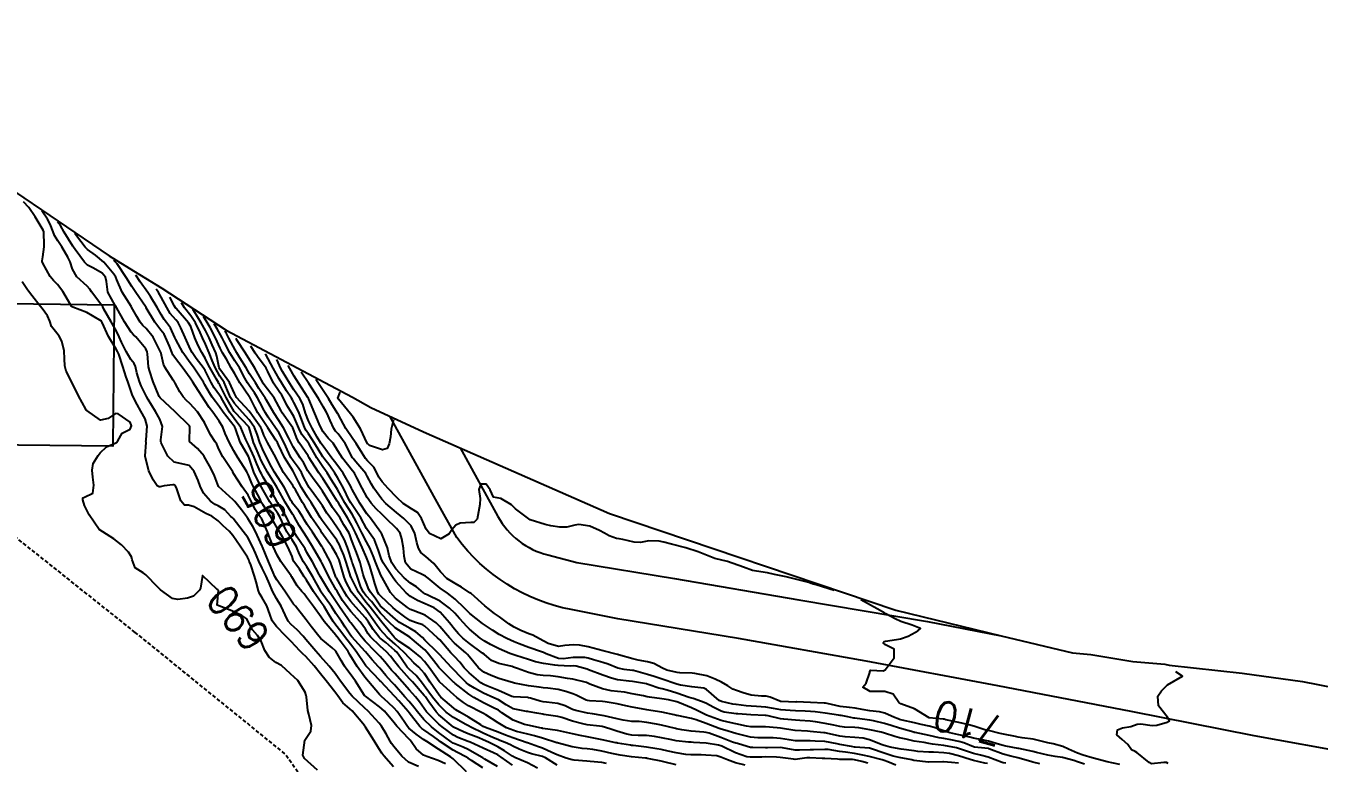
# Model space of a CAD drawing. Header units: metres. Extents: x 292545 to 299085, y 7450245 to 7463078.
# Drawn here: x 297378.6 to 297552.6, y 7452461.5 to 7452560.7 of the extents above; entities that cross this region are included whole.
import ezdxf
from ezdxf.enums import TextEntityAlignment as Align

# ---------------------------------------------------------------- set-up
doc = ezdxf.new("R2010")
doc.units = ezdxf.units.M
doc.linetypes.add('DASHED', pattern=[0.75, 0.5, -0.25])
for name, color, linetype in [('Area', 45, 'Continuous'), ('Corte e Aterro', 25, 'Continuous'), ('Cotas', 45, 'Continuous'), ('Curvas de Nivel 1m', 11, 'Continuous'), ('Curvas de Nivel 5m', 15, 'Continuous'), ('Vias Primárias', 230, 'Continuous'), ('Vias Secundárias', 230, 'DASHED')]:
    doc.layers.add(name, color=color, linetype=linetype)
doc.styles.add('Style-STANDARD', font='STANDARD.shx')

msp = doc.modelspace()

# ---------------------------------------------------------------- linework, layer by layer
at = {"layer": 'Area'}
msp.add_polyline3d([(297376.07, 7452539.11, 690.52), (297389.79, 7452529.8, 692.77), (297392.47, 7452528.14, 694.43), (297396.87, 7452525.44, 694.71), (297405.53, 7452519.78, 699.83), (297422.53, 7452510.77, 709.98), (297424.97, 7452509.38, 710.76), (297432.09, 7452506.1, 710.87), (297457.11, 7452495.08, 709.98), (297495.62, 7452482.09, 710.12), (297509.83, 7452478.65, 710.33), (297519.41, 7452476.34, 710.66), (297521.89, 7452476.1, 710.81), (297527.55, 7452475.17, 710.84), (297531.82, 7452474.8, 711.1), (297532.44, 7452474.68, 711.13), (297542.23, 7452473.62, 711.43), (297550.37, 7452472.47, 711.8), (297554.7, 7452471.61, 711.97)], dxfattribs=at)
at = {"layer": 'Corte e Aterro'}
msp.add_lwpolyline([(297365.07, 7452523.49), (297390.47, 7452523.21), (297390.26, 7452504.15), (297364.86, 7452504.43)], close=True, dxfattribs=at)
at = {"layer": 'Curvas de Nivel 1m', "flags": 128}
for points, elevation in [([(297428.05, 7452461), (297426.74, 7452462.47), (297426.45, 7452462.85), (297426.08, 7452463.46), (297425.46, 7452464.49), (297424.27, 7452466.35), (297424.16, 7452466.5), (297424.12, 7452466.56), (297422.49, 7452468.52), (297422.15, 7452468.82), (297421.23, 7452469.61), (297420.56, 7452470.54), (297420.17, 7452471.1), (297418.99, 7452472.56), (297418.2, 7452473.53), (297417.35, 7452474.58), (297416.23, 7452475.86), (297415.85, 7452476.22), (297415.45, 7452476.6), (297414.25, 7452477.87), (297413.51, 7452478.63), (297412.28, 7452479.89), (297411.71, 7452480.65), (297411.39, 7452481.56), (297410.99, 7452482.65), (297410.32, 7452483.84), (297410, 7452484.34), (297409.87, 7452484.67), (297409.55, 7452485.88), (297409.36, 7452486.67), (297408.85, 7452488.21), (297408.63, 7452488.69), (297408.56, 7452488.86), (297408.39, 7452489.23), (297407.41, 7452490.7), (297406.42, 7452492.15), (297405.91, 7452492.72), (297405.14, 7452493.43), (297404.45, 7452494.11), (297403.58, 7452494.75), (297402.81, 7452495.11), (297402.46, 7452495.3), (297401.23, 7452496.01), (297400.47, 7452496.21), (297399.92, 7452496.24), (297399.42, 7452496.8), (297398.9, 7452498.4), (297398.69, 7452498.81), (297398.6, 7452498.91), (297398.5, 7452498.95), (297398.34, 7452498.97), (297397.2, 7452498.82), (297396.65, 7452498.68), (297396.5, 7452498.7), (297396.26, 7452498.83), (297395.72, 7452499.63), (297395.11, 7452500.84), (297394.64, 7452502.76), (297394.64, 7452502.85), (297394.74, 7452504.68), (297394.73, 7452504.85), (297394.75, 7452505.03), (297394.91, 7452506.85), (297394.61, 7452507.86), (297394.05, 7452508.86), (297393.54, 7452509.77), (297392.96, 7452510.88), (297392.88, 7452511.11), (297392.65, 7452511.81), (297392.29, 7452512.88), (297392.09, 7452513.47), (297391.6, 7452514.89), (297391.07, 7452516.53), (297390.92, 7452516.9), (297390.72, 7452517.24), (297389.68, 7452518.91), (297388.85, 7452520.83), (297388.81, 7452520.92), (297388.76, 7452520.98), (297387.54, 7452521.71), (297386.77, 7452522.15), (297384.87, 7452522.88), (297384.78, 7452522.92), (297384.73, 7452522.97), (297384.63, 7452523.13), (297383.55, 7452524.98), (297382.82, 7452525.92), (297382.29, 7452526.46), (297381.82, 7452527.01), (297380.86, 7452528.78), (297380.78, 7452529.02), (297380.77, 7452529.12), (297380.87, 7452529.67), (297381.04, 7452531.02), (297381.04, 7452531.18), (297380.97, 7452533.02), (297380.91, 7452533.26), (297379.82, 7452535.03), (297378.95, 7452536.3), (297378.25, 7452537.05)], 691), ([(297431.42, 7452461.05), (297430.06, 7452461.61), (297429.15, 7452462.44), (297428.09, 7452463.75), (297427.79, 7452464.15), (297427.6, 7452464.46), (297427.05, 7452465.42), (297426.41, 7452466.48), (297426.12, 7452466.86), (297424.62, 7452468.5), (297424.15, 7452468.94), (297422.49, 7452470.52), (297422.17, 7452470.89), (297420.92, 7452472.54), (297420.61, 7452472.96), (297420.2, 7452473.55), (297419.4, 7452474.56), (297418.23, 7452475.83), (297417.57, 7452476.58), (297416.26, 7452478.14), (297415.87, 7452478.6), (297415.1, 7452479.43), (297414.28, 7452480.15), (297413.86, 7452480.62), (297413.45, 7452481.47), (297412.92, 7452482.63), (297412.32, 7452483.65), (297411.77, 7452484.65), (297411.36, 7452485.63), (297410.92, 7452486.65), (297410.37, 7452487.73), (297409.92, 7452488.67), (297409.48, 7452489.76), (297409.09, 7452490.68), (297408.42, 7452491.87), (297407.83, 7452492.7), (297406.45, 7452494.41), (297406.31, 7452494.57), (297406.17, 7452494.71), (297405.33, 7452495.59), (297404.47, 7452496.12), (297404.05, 7452496.31), (297403.4, 7452496.75), (297402.49, 7452497.84), (297402.01, 7452498.76), (297401.75, 7452499.53), (297401.24, 7452500.77), (297400.53, 7452501.55), (297399.55, 7452501.78), (297398.54, 7452502.03), (297397.68, 7452502.82), (297396.79, 7452504.61), (297396.73, 7452504.83), (297396.75, 7452505), (297396.95, 7452506.83), (297396.61, 7452507.82), (297396.01, 7452508.84), (297395.03, 7452510.45), (297394.79, 7452510.85), (297394.65, 7452511.11), (297394.09, 7452512.29), (297393.88, 7452512.86), (297393.51, 7452514.04), (297393.31, 7452514.87), (297393.14, 7452515.31), (297392.7, 7452515.85), (297392.05, 7452516.89), (297391.46, 7452518.16), (297391.14, 7452518.9), (297390.75, 7452519.63), (297390.03, 7452520.91), (297389.08, 7452522.61), (297388.91, 7452522.92), (297388.79, 7452523.09), (297387.4, 7452524.94), (297387.18, 7452525.3), (297386.82, 7452525.69), (297385.45, 7452526.96), (297384.85, 7452527.98), (297384.52, 7452528.97), (297384.22, 7452529.62), (297383.43, 7452530.98), (297382.89, 7452531.79), (297382.43, 7452532.53), (297382.26, 7452533), (297381.85, 7452534.07), (297381.48, 7452534.74), (297380.7, 7452535.85)], 692), ([(297435.03, 7452461.39), (297434.07, 7452461.87), (297432.51, 7452462.4), (297432.07, 7452462.58), (297431.1, 7452463.43), (297430.43, 7452464.42), (297430.27, 7452464.6), (297430.1, 7452464.75), (297428.5, 7452466.45), (297428.12, 7452466.9), (297426.83, 7452468.47), (297426.48, 7452468.81), (297426.15, 7452469.08), (297424.28, 7452470.5), (297424.16, 7452470.62), (297422.93, 7452472.51), (297422.2, 7452473.53), (297421.78, 7452474.09), (297421.47, 7452474.53), (297420.98, 7452475.3), (297420.29, 7452476.55), (297420.23, 7452476.63), (297419.8, 7452477), (297418.26, 7452478.28), (297417.98, 7452478.57), (297416.96, 7452479.9), (297416.44, 7452480.59), (297416.29, 7452480.79), (297414.84, 7452482.61), (297414.6, 7452482.9), (297414.32, 7452483.29), (297413.43, 7452484.63), (297412.35, 7452486.18), (297412.08, 7452486.64), (297411.84, 7452487.16), (297411.23, 7452488.65), (297410.4, 7452490.63), (297410.39, 7452490.65), (297410.38, 7452490.69), (297409.47, 7452492.67), (297409.12, 7452493.36), (297408.45, 7452494.43), (297408.26, 7452494.69), (297407.58, 7452495.59), (297406.71, 7452496.71), (297406.48, 7452496.96), (297404.5, 7452498.73), (297403.95, 7452500.17), (297403.7, 7452500.74), (297403.29, 7452501.51), (297402.58, 7452502.76), (297402.57, 7452502.77), (297402.55, 7452502.8), (297401.65, 7452503.85), (297400.57, 7452504.78), (297400.64, 7452506.78), (297400.59, 7452506.89), (297398.62, 7452508.81), (297396.64, 7452510.68), (297396.53, 7452510.83), (297396.41, 7452511.07), (297395.71, 7452512.84), (297395.2, 7452514.33), (297395.09, 7452514.85), (297394.96, 7452516.6), (297394.91, 7452516.85), (297394.72, 7452517.25), (297393.36, 7452518.87), (297393.04, 7452519.17), (297392.75, 7452519.51), (297391.86, 7452520.89), (297390.78, 7452522.82), (297390.73, 7452522.9), (297390.59, 7452523.09), (297389.59, 7452524.91), (297389.43, 7452526.31), (297389.28, 7452526.92), (297388.84, 7452527.46), (297387.67, 7452528.11), (297386.86, 7452528.53), (297386.44, 7452528.95), (297385.21, 7452530.63), (297384.96, 7452530.97), (297384.88, 7452531.08), (297383.71, 7452532.98), (297383.21, 7452533.85), (297382.85, 7452534.37)], 693), ([(297437.88, 7452460.33), (297436.07, 7452462.07), (297435.69, 7452462.36), (297434.08, 7452463.36), (297432.51, 7452464.4), (297432.1, 7452464.68), (297431.09, 7452465.4), (297430.11, 7452466.22), (297429.92, 7452466.43), (297429.48, 7452467.08), (297428.55, 7452468.45), (297428.15, 7452468.91), (297427.34, 7452469.65), (297426.42, 7452470.48), (297426.17, 7452470.75), (297424.67, 7452472.5), (297424.2, 7452473.06), (297423.14, 7452474.51), (297422.23, 7452476.02), (297422.04, 7452476.34), (297421.92, 7452476.52), (297421.01, 7452477.78), (297420.41, 7452478.55), (297420.35, 7452478.63), (297420.26, 7452478.74), (297418.73, 7452480.57), (297418.29, 7452481.15), (297417.26, 7452482.58), (297416.33, 7452483.86), (297416.01, 7452484.27), (297415.7, 7452484.6), (297415.08, 7452485.35), (297414.35, 7452486.57), (297414.33, 7452486.62), (297414.25, 7452486.73), (297412.88, 7452488.64), (297412.39, 7452489.47), (297411.86, 7452490.65), (297411.51, 7452491.56), (297411.09, 7452492.65), (297410.45, 7452494.09), (297410.26, 7452494.47), (297410.12, 7452494.67), (297409.42, 7452495.64), (297408.92, 7452496.68), (297408.49, 7452497.55), (297407.67, 7452498.7), (297406.52, 7452500.5), (297406.4, 7452500.71), (297406.14, 7452501.1), (297405.07, 7452502.72), (297404.56, 7452503.76), (297404.26, 7452504.42), (297404.06, 7452504.74), (297403.47, 7452505.63), (297402.89, 7452506.76), (297402.6, 7452507.33), (297401.65, 7452508.77), (297400.63, 7452509.89), (297400.17, 7452510.32), (297399.75, 7452510.79), (297399.31, 7452511.46), (297398.66, 7452512.64), (297398.6, 7452512.74), (297398.56, 7452512.8), (297398.4, 7452513.07), (297397.25, 7452514.82), (297397.08, 7452515.21), (297396.72, 7452516.83), (297396.71, 7452516.87), (297395.7, 7452518.84), (297394.75, 7452520.01), (297394.33, 7452520.42), (297393.97, 7452520.86), (297393.51, 7452521.61), (297392.8, 7452522.88), (297392.78, 7452522.91), (297391.54, 7452524.89), (297390.83, 7452526.54), (297390.68, 7452526.9), (297390.42, 7452527.32), (297389.06, 7452528.92), (297387.92, 7452529.89), (297386.88, 7452530.62), (297386.56, 7452530.95), (297385.38, 7452532.49), (297385.16, 7452532.79)], 694), ([(297442.05, 7452461.05), (297440.34, 7452462.04), (297440.07, 7452462.19), (297439.87, 7452462.31), (297438.08, 7452463.32), (297437.4, 7452463.65), (297436.09, 7452464.19), (297435.79, 7452464.36), (297434.11, 7452465.62), (297433.15, 7452466.39), (297432.13, 7452467.37), (297431.27, 7452468.41), (297430.78, 7452469.05), (297430.16, 7452469.8), (297429.58, 7452470.44), (297428.19, 7452472.02), (297427.79, 7452472.46), (297427.03, 7452473.3), (297426.21, 7452474.27), (297426.02, 7452474.48), (297425.15, 7452475.41), (297424.26, 7452476.5), (297424.23, 7452476.53), (297422.42, 7452478.52), (297422.26, 7452478.72), (297421.56, 7452479.82), (297421.06, 7452480.54), (297420.3, 7452481.65), (297419.7, 7452482.56), (297418.33, 7452484.53), (297418.3, 7452484.57), (297418.26, 7452484.64), (297417.18, 7452486.58), (297416.37, 7452487.94), (297415.94, 7452488.6), (297415.4, 7452489.61), (297414.97, 7452490.61), (297414.42, 7452491.55), (297413.71, 7452492.63), (297413, 7452494.08), (297412.73, 7452494.64), (297412.46, 7452495.09), (297411.42, 7452496.65), (297410.5, 7452498.24), (297410.26, 7452498.66), (297409.65, 7452499.81), (297409.26, 7452500.68), (297409.06, 7452501.22), (297408.59, 7452502.69), (297408.54, 7452502.79), (297407.41, 7452504.7), (297406.77, 7452506.53), (297406.7, 7452506.71), (297406.6, 7452506.85), (297405.14, 7452508.72), (297404.63, 7452509.44), (297404.08, 7452510.18), (297403.66, 7452510.74), (297403.26, 7452511.36), (297402.66, 7452512.42), (297402.47, 7452512.76), (297402.11, 7452513.33), (297401.15, 7452514.78), (297400.7, 7452515.39), (297399.71, 7452516.79), (297398.74, 7452518.52), (297398.62, 7452518.8), (297398.02, 7452520.08), (297397.48, 7452520.82), (297397.17, 7452521.22), (297396.77, 7452521.89), (297396.24, 7452522.84), (297395.34, 7452524.31), (297394.98, 7452524.85), (297393.97, 7452526.29), (297393.36, 7452527.19)], 696), ([(297444.06, 7452461.21), (297442.55, 7452462.28), (297442.27, 7452462.49), (297442.08, 7452462.6), (297441.49, 7452462.88), (297440.09, 7452463.52), (297438.34, 7452464.33), (297438.09, 7452464.43), (297436.7, 7452464.96), (297436.1, 7452465.27), (297434.57, 7452466.38), (297434.12, 7452466.76), (297432.49, 7452468.4), (297432.15, 7452468.83), (297431.52, 7452469.77), (297430.99, 7452470.42), (297430.18, 7452471.34), (297429.2, 7452472.44), (297428.2, 7452473.54), (297427.77, 7452474.02), (297427.41, 7452474.46), (297426.87, 7452475.13), (297426.23, 7452475.83), (297425.92, 7452476.16), (297425.63, 7452476.48), (297424.25, 7452477.93), (297423.75, 7452478.51), (297422.28, 7452480.37), (297422.22, 7452480.46), (297422.17, 7452480.52), (297421.9, 7452480.91), (297420.76, 7452482.54), (297420.58, 7452482.81), (297420.32, 7452483.21), (297419.44, 7452484.56), (297418.35, 7452486.33), (297418.21, 7452486.57), (297418.02, 7452486.91), (297417.12, 7452488.58), (297416.4, 7452489.85), (297416.14, 7452490.33), (297415.99, 7452490.6), (297415.1, 7452491.93), (297414.64, 7452492.62), (297414.56, 7452492.74), (297414.44, 7452492.99), (297413.62, 7452494.63), (297412.47, 7452496.55), (297412.41, 7452496.64), (297412.33, 7452496.78), (297411.29, 7452498.65), (297410.52, 7452499.98), (297410.28, 7452500.42), (297410.15, 7452500.67), (297409.65, 7452501.79), (297409.29, 7452502.68), (297408.57, 7452504.24), (297408.34, 7452504.69), (297408.19, 7452505.08), (297407.48, 7452506.7), (297406.61, 7452507.87), (297405.97, 7452508.72), (297405.06, 7452510.31), (297404.83, 7452510.73), (297404.65, 7452511.03), (297403.93, 7452512.01), (297403.5, 7452512.75), (297402.69, 7452514.34), (297402.42, 7452514.76), (297401.5, 7452515.97), (297400.93, 7452516.78), (297400.72, 7452517.18), (297400.02, 7452518.79), (297399.44, 7452520.11), (297399.07, 7452520.8), (297398.77, 7452521.17), (297397.99, 7452522.03), (297397.52, 7452522.82), (297396.8, 7452524.21), (297396.43, 7452524.83), (297396.23, 7452525.13), (297396.1, 7452525.32)], 697), ([(297447.43, 7452460.84), (297446.06, 7452461.52), (297444.36, 7452462.26), (297444.07, 7452462.42), (297442.98, 7452463.17), (297442.09, 7452463.67), (297440.81, 7452464.3), (297440.1, 7452464.64), (297439.52, 7452464.9), (297438.1, 7452465.45), (297437.47, 7452465.71), (297436.11, 7452466.32), (297436.05, 7452466.36), (297434.14, 7452467.99), (297433.77, 7452468.38), (297432.79, 7452469.76), (297432.34, 7452470.4), (297432.17, 7452470.61), (297430.6, 7452472.42), (297430.4, 7452472.64), (297430.2, 7452472.86), (297428.75, 7452474.44), (297428.22, 7452475.14), (297427.65, 7452475.88), (297427.08, 7452476.46), (297426.24, 7452477.22), (297424.94, 7452478.49), (297424.65, 7452478.88), (297424.27, 7452479.53), (297423.57, 7452480.51), (297422.3, 7452481.93), (297421.82, 7452482.53), (297421.2, 7452483.41), (297420.5, 7452484.55), (297420.44, 7452484.65), (297420.34, 7452484.82), (297419.33, 7452486.56), (297418.38, 7452488.49), (297418.35, 7452488.57), (297418.29, 7452488.66), (297417.18, 7452490.58), (297416.42, 7452491.84), (297415.92, 7452492.6), (297415.33, 7452493.5), (297414.71, 7452494.62), (297414.62, 7452494.78), (297414.46, 7452495.01), (297413.45, 7452496.63), (297412.5, 7452498.35), (297412.34, 7452498.64), (297412.07, 7452499.08), (297411.1, 7452500.65), (297410.53, 7452501.66), (297410.21, 7452502.33), (297410.07, 7452502.67), (297409.69, 7452503.54), (297409.21, 7452504.68), (297409.06, 7452505.16), (297408.64, 7452506.69), (297408.59, 7452506.76), (297406.72, 7452508.71), (297406.62, 7452508.84), (297405.52, 7452510.72), (297404.66, 7452512.42), (297404.55, 7452512.62), (297404.48, 7452512.73), (297404.23, 7452513.18), (297403.31, 7452514.75), (297403.11, 7452515.17), (297402.71, 7452516), (297402.25, 7452516.76), (297401.77, 7452517.73), (297401.32, 7452518.77), (297400.76, 7452520.26), (297400.46, 7452520.78), (297398.78, 7452522.68), (297398.72, 7452522.74), (297398.69, 7452522.8), (297398.59, 7452523), (297397.95, 7452524.24)], 698), ([(297450.06, 7452461.21), (297448.48, 7452462.21), (297448.07, 7452462.39), (297446.61, 7452462.76), (297446.08, 7452462.92), (297444.95, 7452463.38), (297444.09, 7452463.78), (297443.77, 7452463.95), (297443.08, 7452464.28), (297442.37, 7452464.56), (297442.1, 7452464.67), (297441.49, 7452464.9), (297440.11, 7452465.52), (297438.44, 7452466.33), (297438.12, 7452466.5), (297437.77, 7452466.69), (297436.13, 7452467.62), (297435.13, 7452468.37), (297434.15, 7452469.34), (297433.3, 7452470.39), (297432.19, 7452471.9), (297431.81, 7452472.41), (297431.08, 7452473.29), (297430.21, 7452474.09), (297429.89, 7452474.43), (297429.14, 7452475.52), (297428.47, 7452476.45), (297428.24, 7452476.68), (297427, 7452477.72), (297426.26, 7452478.32), (297426.1, 7452478.47), (297425.29, 7452479.5), (297424.69, 7452480.49), (297424.29, 7452481.06), (297422.96, 7452482.51), (297422.32, 7452483.25), (297421.78, 7452483.98), (297421.45, 7452484.53), (297421.05, 7452485.25), (297420.35, 7452486.45), (297420.3, 7452486.55), (297420.25, 7452486.65), (297419.57, 7452488.56), (297418.6, 7452490.37), (297418.47, 7452490.57), (297418.4, 7452490.67), (297417.16, 7452492.58), (297416.44, 7452493.62), (297416.05, 7452494.2), (297415.82, 7452494.6), (297415.3, 7452495.45), (297414.47, 7452496.5), (297414.39, 7452496.62), (297414.29, 7452496.8), (297413.35, 7452498.63), (297412.52, 7452499.88), (297412.01, 7452500.65), (297411.41, 7452501.77), (297410.98, 7452502.66), (297410.56, 7452503.51), (297410.06, 7452504.67), (297409.69, 7452505.78), (297409.33, 7452506.68), (297408.61, 7452507.73), (297407.73, 7452508.7), (297406.64, 7452509.93), (297406.12, 7452510.72), (297405.69, 7452511.68), (297405.24, 7452512.72), (297404.68, 7452513.61), (297404.03, 7452514.74), (297403.66, 7452515.71), (297403.25, 7452516.75), (297402.73, 7452517.9), (297402.35, 7452518.76), (297402.04, 7452519.47), (297401.39, 7452520.77), (297400.77, 7452521.7), (297399.92, 7452522.79), (297399.5, 7452523.44)], 699), ([(297466.06, 7452461.28), (297464.4, 7452461.68), (297464.06, 7452461.76), (297463.85, 7452461.81), (297462.67, 7452462.04), (297462.16, 7452462.14), (297462.07, 7452462.15), (297461.96, 7452462.16), (297460.08, 7452462.34), (297458.54, 7452462.56), (297458.08, 7452462.64), (297457.4, 7452462.78), (297456.08, 7452463.1), (297454.87, 7452463.34), (297454.09, 7452463.43), (297453.42, 7452463.48), (297452.09, 7452463.7), (297450.26, 7452464.19), (297450.09, 7452464.24), (297450.03, 7452464.25), (297448.1, 7452464.84), (297447.03, 7452465.16), (297446.1, 7452465.39), (297444.59, 7452465.77), (297444.11, 7452465.93), (297443.86, 7452466.02), (297443.26, 7452466.27), (297442.12, 7452466.92), (297440.46, 7452467.98), (297440.14, 7452468.18), (297439.9, 7452468.31), (297438.15, 7452469.2), (297437.46, 7452469.64), (297436.56, 7452470.35), (297436.17, 7452470.69), (297434.27, 7452472.38), (297434.19, 7452472.47), (297432.85, 7452474.39), (297432.22, 7452475.18), (297431.61, 7452475.79), (297430.88, 7452476.42), (297430.24, 7452476.91), (297428.81, 7452477.89), (297428.26, 7452478.31), (297428.11, 7452478.45), (297427.31, 7452479.42), (297426.46, 7452480.47), (297426.29, 7452480.68), (297424.89, 7452482.49), (297424.64, 7452482.82), (297424.32, 7452483.18), (297423.33, 7452484.51), (297422.35, 7452486.48), (297422.34, 7452486.51), (297422.32, 7452486.55), (297421.67, 7452488.53), (297421.34, 7452489.48), (297420.93, 7452490.54), (297420.77, 7452490.9), (297420.41, 7452491.51), (297419.66, 7452492.56), (297418.45, 7452494.16), (297418.16, 7452494.57), (297417.73, 7452495.31), (297416.97, 7452496.59), (297416.48, 7452497.32), (297415.67, 7452498.6), (297415.26, 7452499.36), (297414.64, 7452500.62), (297414.59, 7452500.69), (297414.52, 7452500.79), (297413.39, 7452502.63), (297412.57, 7452504.36), (297412.44, 7452504.64), (297412.23, 7452504.99), (297411.15, 7452506.65), (297410.6, 7452507.46), (297409.8, 7452508.67), (297409.38, 7452509.42), (297408.75, 7452510.69), (297408.72, 7452510.76), (297408.64, 7452510.86), (297407.38, 7452512.7), (297406.68, 7452513.89), (297406.22, 7452514.71), (297405.56, 7452515.86), (297405.04, 7452516.73), (297404.72, 7452517.34), (297404.08, 7452518.74), (297403.37, 7452520.14), (297403.12, 7452520.58), (297402.47, 7452521.63)], 701), ([(297475.37, 7452461.2), (297474.06, 7452461.54), (297473, 7452461.92), (297472.07, 7452462.31), (297471.55, 7452462.46), (297470.07, 7452462.59), (297469.43, 7452462.6), (297468.07, 7452462.61), (297467.4, 7452462.66), (297466.08, 7452462.86), (297464.99, 7452463.1), (297464.08, 7452463.32), (297463.49, 7452463.43), (297462.09, 7452463.64), (297460.3, 7452463.86), (297460.09, 7452463.89), (297459.93, 7452463.91), (297458.79, 7452464.09), (297458.18, 7452464.19), (297458.09, 7452464.21), (297457.94, 7452464.25), (297456.1, 7452464.64), (297455.45, 7452464.77), (297454.1, 7452465.03), (297453.15, 7452465.2), (297452.11, 7452465.42), (297450.51, 7452465.79), (297450.11, 7452465.87), (297448.15, 7452466.17), (297448.11, 7452466.18), (297448.09, 7452466.19), (297447.97, 7452466.21), (297446.12, 7452466.6), (297445.66, 7452466.71), (297444.13, 7452467.3), (297442.61, 7452468.28), (297442.35, 7452468.49), (297442.15, 7452468.62), (297441.51, 7452468.93), (297440.16, 7452469.62), (297438.84, 7452470.32), (297438.17, 7452470.76), (297436.34, 7452472.21), (297436.19, 7452472.33), (297436.16, 7452472.36), (297434.21, 7452474.3), (297434.15, 7452474.38), (297433.91, 7452474.69), (297432.56, 7452476.4), (297432.24, 7452476.73), (297430.28, 7452478.43), (297430.24, 7452478.46), (297428.28, 7452479.73), (297427.47, 7452480.46), (297426.3, 7452481.69), (297425.67, 7452482.48), (297425.09, 7452483.26), (297424.33, 7452484.07), (297423.99, 7452484.5), (297423.66, 7452485.18), (297423.2, 7452486.51), (297422.55, 7452488.34), (297422.49, 7452488.52), (297422.39, 7452488.86), (297421.98, 7452490.11), (297421.84, 7452490.53), (297421.43, 7452491.55), (297420.91, 7452492.54), (297420.43, 7452493.28), (297419.5, 7452494.55), (297419.06, 7452495.16), (297418.47, 7452496.12), (297418.18, 7452496.57), (297417.33, 7452497.75), (297416.7, 7452498.59), (297416.51, 7452498.91), (297415.93, 7452500.01), (297415.64, 7452500.6), (297415.23, 7452501.31), (297414.54, 7452502.18), (297414.24, 7452502.62), (297413.97, 7452503.21), (297413.33, 7452504.63), (297412.59, 7452505.99), (297412.16, 7452506.64), (297411.19, 7452508.07), (297410.81, 7452508.66), (297410.63, 7452508.97), (297410.05, 7452510.08), (297409.73, 7452510.67), (297409.32, 7452511.35), (297408.66, 7452512.27), (297408.39, 7452512.69), (297408.05, 7452513.32), (297407.3, 7452514.7), (297406.7, 7452515.64), (297406.03, 7452516.72), (297405.25, 7452518.21), (297404.99, 7452518.73), (297404.32, 7452519.96), (297403.91, 7452520.64)], 702), ([(297491.86, 7452461.49), (297491.06, 7452461.71), (297490.07, 7452461.94), (297489.82, 7452461.97), (297488.07, 7452462), (297487.79, 7452462.01), (297486.07, 7452462.11), (297485.71, 7452462.12), (297484.07, 7452462.2), (297483.68, 7452462.19), (297482.07, 7452462), (297481.87, 7452462.01), (297480.07, 7452462.27), (297479.6, 7452462.31), (297478.07, 7452462.33), (297477.61, 7452462.32), (297476.07, 7452462.28), (297475.61, 7452462.35), (297474.08, 7452462.89), (297472.24, 7452463.78), (297472.09, 7452463.84), (297471.76, 7452463.93), (297470.1, 7452464.19), (297468.4, 7452464.28), (297468.1, 7452464.3), (297467.74, 7452464.34), (297466.1, 7452464.51), (297465.49, 7452464.62), (297464.1, 7452464.92), (297463.17, 7452465.1), (297462.1, 7452465.2), (297460.96, 7452465.2), (297460.1, 7452465.25), (297459.42, 7452465.39), (297458.11, 7452465.8), (297457.17, 7452466.11), (297456.12, 7452466.41), (297455.76, 7452466.48), (297454.12, 7452466.66), (297453.5, 7452466.77), (297452.13, 7452467.14), (297450.69, 7452467.63), (297450.14, 7452467.78), (297448.29, 7452468.06), (297448.14, 7452468.08), (297447.34, 7452468.22), (297446.31, 7452468.41), (297446.14, 7452468.43), (297445.93, 7452468.46), (297444.15, 7452468.8), (297443.22, 7452469.34), (297442.16, 7452470.01), (297441.55, 7452470.3), (297440.17, 7452470.93), (297438.92, 7452471.59), (297438.19, 7452472.02), (297437.8, 7452472.34), (297437.01, 7452473.16), (297436.21, 7452474), (297435.86, 7452474.36), (297434.23, 7452476.1), (297433.96, 7452476.38), (297432.26, 7452478.06), (297431.93, 7452478.41), (297431.04, 7452479.19), (297430.27, 7452479.62), (297428.86, 7452480.44), (297428.29, 7452480.88), (297426.45, 7452482.47), (297426.31, 7452482.64), (297425.56, 7452483.72), (297424.95, 7452484.49), (297424.71, 7452484.87), (297424.35, 7452485.8), (297424.08, 7452486.5), (297423.97, 7452486.89), (297423.55, 7452488.51), (297423.08, 7452489.83), (297422.8, 7452490.52), (297422.41, 7452491.54), (297422.15, 7452492.25), (297422.01, 7452492.53), (297421.38, 7452493.59), (297420.81, 7452494.54), (297420.46, 7452495.07), (297419.85, 7452495.93), (297419.44, 7452496.56), (297418.5, 7452498.1), (297418.17, 7452498.57), (297417.15, 7452499.95), (297416.68, 7452500.59), (297416.53, 7452500.85), (297415.91, 7452501.97), (297415.48, 7452502.61), (297414.56, 7452504.06), (297414.27, 7452504.62), (297413.97, 7452505.24), (297413.23, 7452506.63), (297412.61, 7452507.62), (297411.94, 7452508.65), (297410.93, 7452510.37), (297410.76, 7452510.66), (297410.64, 7452510.84), (297409.93, 7452511.95), (297409.45, 7452512.68), (297408.68, 7452513.89), (297408.2, 7452514.69), (297407.35, 7452516.06), (297406.95, 7452516.71), (297406.72, 7452517.12), (297405.88, 7452518.72), (297405.56, 7452519.32), (297405.35, 7452519.66)], 703), ([(297495.63, 7452461.22), (297494.56, 7452461.66), (297494.07, 7452461.85), (297493.8, 7452461.94), (297492.07, 7452462.41), (297491.2, 7452462.58), (297490.08, 7452462.78), (297488.87, 7452462.95), (297488.08, 7452463.04), (297486.53, 7452463.31), (297486.09, 7452463.35), (297484.57, 7452463.3), (297484.09, 7452463.29), (297482.66, 7452463.22), (297482.08, 7452463.24), (297480.37, 7452463.54), (297480.09, 7452463.58), (297478.37, 7452463.57), (297478.09, 7452463.57), (297476.38, 7452463.59), (297476.09, 7452463.62), (297475.07, 7452463.9), (297474.31, 7452464.12), (297474.1, 7452464.19), (297473.68, 7452464.33), (297472.1, 7452464.95), (297470.52, 7452465.53), (297470.11, 7452465.63), (297469.81, 7452465.66), (297468.11, 7452465.82), (297466.83, 7452465.99), (297466.11, 7452466.11), (297465.97, 7452466.14), (297464.12, 7452466.59), (297463.43, 7452466.73), (297462.13, 7452466.96), (297461.11, 7452467.08), (297460.13, 7452467.1), (297458.94, 7452467.28), (297458.13, 7452467.48), (297456.39, 7452467.87), (297456.14, 7452467.91), (297454.8, 7452468.13), (297454.14, 7452468.24), (297452.56, 7452468.58), (297452.15, 7452468.72), (297451.12, 7452469.21), (297450.16, 7452469.54), (297448.64, 7452469.72), (297448.16, 7452469.76), (297447.79, 7452469.84), (297446.47, 7452470.24), (297446.23, 7452470.3), (297446.16, 7452470.32), (297446.08, 7452470.33), (297444.17, 7452470.41), (297443.96, 7452470.47), (297442.18, 7452471.28), (297440.6, 7452471.89), (297440.19, 7452472.07), (297439.79, 7452472.31), (297438.21, 7452473.65), (297437.86, 7452473.99), (297437.57, 7452474.34), (297436.96, 7452475.09), (297436.23, 7452475.87), (297435.75, 7452476.36), (297434.26, 7452478.1), (297433.98, 7452478.38), (297432.28, 7452479.93), (297431.98, 7452480.11), (297431.02, 7452480.42), (297430.29, 7452480.7), (297429.55, 7452481.18), (297428.31, 7452482.15), (297427.95, 7452482.45), (297426.33, 7452483.97), (297426.09, 7452484.24), (297425.95, 7452484.48), (297425.55, 7452485.69), (297425.31, 7452486.49), (297424.86, 7452488.01), (297424.69, 7452488.5), (297424.6, 7452488.72), (297424.39, 7452489.2), (297423.82, 7452490.51), (297423.39, 7452491.53), (297422.94, 7452492.51), (297422.44, 7452493.47), (297421.83, 7452494.53), (297420.86, 7452496.14), (297420.62, 7452496.54), (297420.48, 7452496.78), (297419.32, 7452498.56), (297419.01, 7452499.06), (297418.52, 7452499.82), (297418, 7452500.58), (297417.03, 7452502.09), (297416.71, 7452502.59), (297416.55, 7452502.86), (297415.37, 7452504.61), (297415.08, 7452505.12), (297414.59, 7452506.4), (297414.49, 7452506.62), (297414.29, 7452506.93), (297413.08, 7452508.64), (297412.92, 7452508.93), (297412.63, 7452509.52), (297411.99, 7452510.65), (297410.66, 7452512.44), (297410.57, 7452512.57), (297410.51, 7452512.66), (297410.26, 7452513.07), (297409.4, 7452514.68), (297409.12, 7452515.11), (297408.7, 7452515.74), (297408.11, 7452516.7), (297406.91, 7452518.54), (297406.82, 7452518.67)], 704), ([(297507.99, 7452461.43), (297507.62, 7452461.51), (297506.07, 7452461.85), (297505.63, 7452461.98), (297504.08, 7452462.47), (297502.86, 7452462.78), (297502.08, 7452462.9), (297500.71, 7452462.96), (297500.08, 7452462.99), (297498.62, 7452463.07), (297498.09, 7452463.13), (297496.35, 7452463.37), (297496.09, 7452463.41), (297494.89, 7452463.66), (297494.24, 7452463.81), (297494.09, 7452463.85), (297493.8, 7452463.97), (297492.1, 7452464.64), (297491.24, 7452464.84), (297490.11, 7452464.95), (297488.8, 7452465.04), (297488.11, 7452465.14), (297486.33, 7452465.53), (297486.11, 7452465.57), (297485.94, 7452465.59), (297484.11, 7452465.76), (297483.77, 7452465.79), (297482.11, 7452465.87), (297482.05, 7452465.88), (297480.12, 7452466.2), (297479.69, 7452466.26), (297478.12, 7452466.36), (297477.62, 7452466.37), (297476.12, 7452466.39), (297475.54, 7452466.47), (297474.13, 7452466.78), (297473.06, 7452466.99), (297472.13, 7452467.24), (297470.14, 7452467.95), (297468.82, 7452468.64), (297468.15, 7452468.94), (297466.54, 7452469.62), (297466.16, 7452469.75), (297465.05, 7452470.01), (297464.16, 7452470.16), (297462.49, 7452470.37), (297462.17, 7452470.43), (297461.68, 7452470.54), (297460.17, 7452470.84), (297459.12, 7452471.04), (297458.17, 7452471.14), (297457.31, 7452471.24), (297456.18, 7452471.49), (297454.47, 7452472.14), (297454.18, 7452472.26), (297454, 7452472.33), (297452.19, 7452472.78), (297451.46, 7452472.91), (297450.2, 7452473.12), (297449.17, 7452473.23), (297448.2, 7452473.28), (297447.36, 7452473.38), (297446.21, 7452473.71), (297444.72, 7452474.25), (297444.21, 7452474.43), (297443.99, 7452474.49), (297442.22, 7452474.9), (297441.25, 7452475.32), (297440.23, 7452476.15), (297440.04, 7452476.31), (297438.25, 7452477.62), (297437.35, 7452478.34), (297436.8, 7452478.89), (297436.27, 7452479.51), (297435.58, 7452480.37), (297434.3, 7452481.8), (297433.53, 7452482.39), (297432.32, 7452482.94), (297431.27, 7452483.37), (297430.33, 7452483.94), (297429.76, 7452484.44), (297428.35, 7452485.96), (297428, 7452486.45), (297427.2, 7452487.63), (297426.65, 7452488.47), (297426.39, 7452489.03), (297426.03, 7452490.1), (297425.9, 7452490.48), (297425.47, 7452491.54), (297424.83, 7452492.49), (297424.43, 7452493.09), (297423.63, 7452494.51), (297422.47, 7452496.25), (297422.29, 7452496.52), (297422.09, 7452496.91), (297421.31, 7452498.53), (297420.52, 7452499.93), (297420.28, 7452500.3), (297420.13, 7452500.55), (297419.47, 7452501.5), (297418.66, 7452502.57), (297418.55, 7452502.74), (297417.43, 7452504.58), (297416.59, 7452505.84), (297416.28, 7452506.28), (297416.12, 7452506.6), (297415.78, 7452507.43), (297415.34, 7452508.61), (297415.14, 7452509.12), (297414.64, 7452510.05), (297414.43, 7452510.4), (297414.3, 7452510.62), (297413.66, 7452511.63), (297413.02, 7452512.63), (297412.67, 7452513.21), (297411.87, 7452514.65), (297410.85, 7452516.52), (297410.8, 7452516.61)], 706), ([(297510.44, 7452461.47), (297510.06, 7452461.55), (297509.95, 7452461.6), (297508.08, 7452462.32), (297507.03, 7452462.56), (297506.08, 7452462.79), (297504.2, 7452463.44), (297504.09, 7452463.48), (297503.82, 7452463.55), (297502.1, 7452463.89), (297500.58, 7452464.07), (297500.1, 7452464.15), (297499.44, 7452464.27), (297498.1, 7452464.46), (297497.03, 7452464.7), (297496.11, 7452464.91), (297495.52, 7452465.06), (297494.11, 7452465.54), (297493.65, 7452465.67), (297492.12, 7452466), (297490.65, 7452466.24), (297490.12, 7452466.29), (297488.74, 7452466.35), (297488.12, 7452466.43), (297487.28, 7452466.6), (297486.13, 7452466.84), (297484.84, 7452467.07), (297484.13, 7452467.15), (297482.7, 7452467.24), (297482.13, 7452467.27), (297480.56, 7452467.4), (297480.14, 7452467.47), (297478.48, 7452467.85), (297478.2, 7452467.92), (297478.14, 7452467.93), (297478.07, 7452467.93), (297476.14, 7452467.99), (297474.37, 7452468.13), (297474.15, 7452468.15), (297472.56, 7452468.34), (297472.15, 7452468.47), (297471.07, 7452469.02), (297470.16, 7452469.52), (297469.86, 7452469.65), (297468.98, 7452469.97), (297468.37, 7452470.18), (297468.17, 7452470.23), (297467.84, 7452470.31), (297466.17, 7452470.93), (297464.85, 7452471.34), (297464.18, 7452471.48), (297463.73, 7452471.58), (297462.45, 7452472.05), (297462.18, 7452472.14), (297462.07, 7452472.17), (297460.19, 7452472.48), (297459.74, 7452472.52), (297458.19, 7452472.72), (297457.37, 7452472.93), (297456.2, 7452473.33), (297454.28, 7452474.07), (297454.21, 7452474.1), (297454.1, 7452474.14), (297452.62, 7452474.57), (297452.22, 7452474.6), (297451.82, 7452474.57), (297450.22, 7452474.62), (297449.73, 7452474.69), (297448.22, 7452474.92), (297447.15, 7452475.15), (297446.22, 7452475.44), (297444.51, 7452475.98), (297444.23, 7452476.07), (297443.7, 7452476.27), (297442.24, 7452476.89), (297441.08, 7452477.46), (297440.26, 7452477.94), (297439.71, 7452478.32), (297438.27, 7452479.52), (297437.87, 7452479.93), (297437.49, 7452480.34), (297436.91, 7452480.98), (297436.3, 7452481.67), (297435.6, 7452482.37), (297434.32, 7452483.3), (297432.59, 7452484.14), (297432.33, 7452484.24), (297432.22, 7452484.29), (297432.08, 7452484.4), (297431.13, 7452485.21), (297430.35, 7452485.72), (297429.48, 7452486.44), (297428.37, 7452487.64), (297427.8, 7452488.46), (297427.46, 7452489.39), (297427.25, 7452490.46), (297426.42, 7452492.44), (297426.41, 7452492.46), (297426.35, 7452492.55), (297424.93, 7452494.49), (297424.71, 7452494.75), (297424.46, 7452495.05), (297423.53, 7452496.51), (297422.5, 7452498.33), (297422.4, 7452498.52), (297422.28, 7452498.74), (297421.26, 7452500.53), (297420.53, 7452501.53), (297420.1, 7452502.1), (297419.76, 7452502.55), (297418.57, 7452504.15), (297418.28, 7452504.57), (297417.79, 7452505.37), (297417.1, 7452506.58), (297416.61, 7452507.57), (297416.22, 7452508.6), (297415.83, 7452509.8), (297415.43, 7452510.6), (297414.65, 7452511.75), (297414.31, 7452512.26), (297414.08, 7452512.62), (297413.09, 7452514.23), (297412.87, 7452514.64), (297412.35, 7452515.82)], 707), ([(297515, 7452461.42), (297514.07, 7452461.63), (297513.8, 7452461.7), (297512.07, 7452462.22), (297511.1, 7452462.44), (297510.08, 7452462.71), (297508.16, 7452463.43), (297508.09, 7452463.45), (297507.61, 7452463.51), (297506.22, 7452463.65), (297506.09, 7452463.69), (297504.77, 7452464.21), (297504.1, 7452464.39), (297503.04, 7452464.62), (297502.11, 7452464.81), (297501.45, 7452464.92), (297500.11, 7452465.21), (297498.25, 7452465.62), (297498.11, 7452465.64), (297498.08, 7452465.66), (297496.12, 7452466.22), (297495.02, 7452466.55), (297494.12, 7452466.81), (297492.64, 7452467.17), (297492.13, 7452467.27), (297491.76, 7452467.33), (297490.13, 7452467.54), (297489.98, 7452467.56), (297489.19, 7452467.72), (297488.3, 7452467.89), (297488.14, 7452467.92), (297487.93, 7452467.96), (297486.15, 7452468.22), (297484.78, 7452468.41), (297484.15, 7452468.46), (297483.46, 7452468.49), (297482.15, 7452468.53), (297481.4, 7452468.57), (297480.15, 7452468.69), (297479.17, 7452468.87), (297478.15, 7452469.05), (297476.89, 7452469.14), (297476.16, 7452469.16), (297475.49, 7452469.22), (297474.16, 7452469.38), (297473.7, 7452469.45), (297472.16, 7452469.78), (297471.86, 7452469.93), (297470.18, 7452471.42), (297469.8, 7452471.58), (297468.18, 7452471.75), (297466.68, 7452472), (297466.18, 7452472.11), (297466.03, 7452472.15), (297464.19, 7452472.78), (297463.1, 7452473.14), (297462.2, 7452473.41), (297460.33, 7452473.95), (297460.21, 7452473.97), (297459.08, 7452474.08), (297458.21, 7452474.28), (297456.92, 7452474.81), (297456.22, 7452475.04), (297454.97, 7452475.39), (297454.23, 7452475.62), (297453.79, 7452475.7), (297452.23, 7452475.72), (297450.87, 7452475.54), (297450.23, 7452475.59), (297448.6, 7452476.21), (297448.24, 7452476.39), (297447.95, 7452476.5), (297446.25, 7452477.08), (297444.94, 7452477.57), (297444.26, 7452477.84), (297443.29, 7452478.27), (297442.27, 7452478.83), (297441.37, 7452479.39), (297440.28, 7452480.12), (297440.01, 7452480.31), (297438.3, 7452481.65), (297437.94, 7452481.98), (297437.6, 7452482.34), (297436.32, 7452483.57), (297435.3, 7452484.37), (297434.34, 7452485.06), (297432.69, 7452486.4), (297432.36, 7452486.66), (297431.88, 7452486.89), (297430.37, 7452487.61), (297429.64, 7452488.44), (297429.46, 7452489.37), (297429.37, 7452490.44), (297429.17, 7452491.69), (297428.94, 7452492.44), (297428.43, 7452493.1), (297427.03, 7452494.46), (297426.46, 7452495), (297425.71, 7452495.73), (297425.02, 7452496.49), (297424.48, 7452497.27), (297423.82, 7452498.51), (297423.12, 7452499.91), (297422.78, 7452500.52), (297422.53, 7452500.86), (297421.17, 7452502.53), (297420.56, 7452503.55), (297419.91, 7452504.55), (297419.27, 7452505.25), (297418.59, 7452506.11), (297418.31, 7452506.57), (297418.02, 7452507.15), (297417.44, 7452508.58), (297416.64, 7452510.5), (297416.62, 7452510.57), (297416.61, 7452510.59), (297416.53, 7452510.7), (297415.29, 7452512.6), (297414.68, 7452513.57), (297414.08, 7452514.62), (297413.89, 7452515.02)], 708), ([(297521.04, 7452461.35), (297520.07, 7452461.69), (297519.59, 7452461.85), (297518.08, 7452462.24), (297517.06, 7452462.41), (297516.08, 7452462.58), (297514.58, 7452462.93), (297514.09, 7452463.04), (297512.18, 7452463.45), (297512.09, 7452463.46), (297510.42, 7452463.8), (297510.1, 7452463.86), (297509.59, 7452463.99), (297508.1, 7452464.46), (297507.24, 7452464.65), (297506.11, 7452464.87), (297505.58, 7452465), (297504.11, 7452465.29), (297502.92, 7452465.56), (297502.12, 7452465.83), (297500.81, 7452466.28), (297500.12, 7452466.45), (297499.04, 7452466.69), (297498.13, 7452466.92), (297496.47, 7452467.3), (297496.13, 7452467.38), (297495.94, 7452467.45), (297495.47, 7452467.65), (297494.14, 7452468.24), (297493.44, 7452468.38), (297492.15, 7452468.55), (297491.13, 7452468.72), (297490.15, 7452468.88), (297489.4, 7452468.97), (297488.16, 7452469.14), (297486.4, 7452469.52), (297486.16, 7452469.57), (297485.99, 7452469.59), (297484.16, 7452469.68), (297482.25, 7452469.73), (297482.16, 7452469.72), (297480.2, 7452469.8), (297480.16, 7452469.8), (297480.14, 7452469.8), (297480.04, 7452469.83), (297478.71, 7452470.39), (297478.17, 7452470.49), (297477.54, 7452470.49), (297476.17, 7452470.66), (297475.1, 7452470.97), (297474.18, 7452471.26), (297473.72, 7452471.45), (297473.02, 7452471.92), (297472.19, 7452472.41), (297471.31, 7452472.82), (297470.2, 7452473.23), (297468.6, 7452473.58), (297468.21, 7452473.6), (297466.57, 7452473.63), (297466.21, 7452473.68), (297464.82, 7452474.01), (297464.22, 7452474.26), (297463.07, 7452474.89), (297462.22, 7452475.12), (297460.95, 7452475.34), (297460.23, 7452475.52), (297458.31, 7452476.09), (297458.23, 7452476.12), (297458.2, 7452476.12), (297456.24, 7452476.61), (297455.59, 7452476.78), (297454.25, 7452477.13), (297453.05, 7452477.36), (297452.25, 7452477.43), (297451.11, 7452477.32), (297450.25, 7452477.2), (297448.85, 7452477.6), (297448.26, 7452477.9), (297447.67, 7452478.22), (297446.77, 7452478.73), (297446.27, 7452478.91), (297445.19, 7452479.33), (297444.28, 7452479.82), (297443.57, 7452480.27), (297442.29, 7452481.17), (297441.64, 7452481.64), (297440.77, 7452482.3), (297440.31, 7452482.69), (297438.48, 7452484.33), (297438.33, 7452484.44), (297437.19, 7452485.2), (297436.35, 7452485.66), (297435.22, 7452486.37), (297434.37, 7452487.27), (297433.48, 7452488.39), (297432.39, 7452489.32), (297431.78, 7452489.79), (297431.39, 7452490.42), (297431.18, 7452491.19), (297430.91, 7452492.42), (297430.44, 7452493.42), (297429.43, 7452494.44), (297428.46, 7452495.22), (297427.02, 7452496.46), (297426.48, 7452497.05), (297425.4, 7452498.49), (297425.06, 7452499.04), (297424.52, 7452500.14), (297424.3, 7452500.5), (297422.98, 7452502.07), (297422.6, 7452502.52), (297422.54, 7452502.61), (297421.52, 7452504.53), (297420.59, 7452505.82), (297420.24, 7452506.2), (297420, 7452506.55), (297419.54, 7452507.62), (297419.11, 7452508.56), (297418.94, 7452508.88), (297418.63, 7452509.41), (297417.95, 7452510.58), (297416.66, 7452512.59), (297415.62, 7452514.13)], 709), ([(297428.06, 7452507.73), (297427.89, 7452507.17), (297427.75, 7452506.46), (297427.63, 7452505.42), (297427.48, 7452504.46), (297427.17, 7452503.86), (297426.56, 7452503.69), (297424.81, 7452504.25), (297424.57, 7452504.46), (297424.54, 7452504.5), (297424.48, 7452504.59), (297423.58, 7452506.51), (297422.62, 7452508.06), (297422.27, 7452508.52), (297420.64, 7452510.48), (297420.62, 7452510.52), (297420.6, 7452510.54), (297420.56, 7452510.62), (297420.85, 7452511.44)], 711), ([(297532.29, 7452461.44), (297532.07, 7452461.56), (297531.71, 7452461.58), (297530.06, 7452461.38), (297529.75, 7452461.56), (297528.08, 7452462.93), (297527.86, 7452463.04), (297527.36, 7452463.27), (297526.85, 7452464.02), (297526.11, 7452464.69), (297525.37, 7452465.3), (297525.45, 7452465.96), (297526.12, 7452466.23), (297527.26, 7452466.41), (297528.13, 7452466.73), (297528.6, 7452466.78), (297530.13, 7452466.56), (297530.77, 7452466.59), (297532.13, 7452467.02), (297532.47, 7452467.21), (297532.14, 7452467.71), (297530.98, 7452469.23), (297530.88, 7452470.53), (297531.38, 7452471.23), (297531.78, 7452471.63), (297532.19, 7452472.03), (297534.2, 7452473.19), (297533.31, 7452473.78)], 711)]:
    msp.add_lwpolyline(points, dxfattribs=dict(at, elevation=elevation))
at = {"layer": 'Curvas de Nivel 5m', "flags": 128}
for points, elevation in [([(297440.05, 7452460.88), (297438.56, 7452461.83), (297438.07, 7452462.15), (297437.77, 7452462.33), (297436.66, 7452462.93), (297436.08, 7452463.25), (297434.37, 7452464.38), (297434.09, 7452464.58), (297433.43, 7452465.06), (297432.11, 7452465.96), (297431.85, 7452466.15), (297431.58, 7452466.41), (297430.14, 7452468.25), (297430, 7452468.43), (297428.74, 7452469.86), (297428.22, 7452470.45), (297428.16, 7452470.51), (297426.33, 7452472.48), (297426.27, 7452472.55), (297426.19, 7452472.63), (297424.42, 7452474.5), (297424.32, 7452474.6), (297424.22, 7452474.75), (297423.04, 7452476.51), (297422.25, 7452477.51), (297421.44, 7452478.53), (297420.95, 7452479.22), (297420.28, 7452480.07), (297419.92, 7452480.55), (297419.34, 7452481.52), (297418.71, 7452482.57), (297418.32, 7452483.13), (297417.29, 7452484.58), (297416.35, 7452486.14), (297416.17, 7452486.41), (297416.04, 7452486.59), (297415.38, 7452487.59), (297414.65, 7452488.62), (297414.56, 7452488.8), (297414.39, 7452489.31), (297413.82, 7452490.63), (297413.11, 7452491.95), (297412.69, 7452492.64), (297412.44, 7452493.06), (297411.52, 7452494.65), (297410.47, 7452496.29), (297410.32, 7452496.51), (297410.24, 7452496.66), (297410.05, 7452497.1), (297409.21, 7452498.68), (297408.98, 7452499.16), (297408.52, 7452500.26), (297408.3, 7452500.69), (297407.93, 7452501.29), (297407.07, 7452502.7), (297406.56, 7452503.55), (297405.92, 7452504.72), (297405.41, 7452505.89), (297405.06, 7452506.73), (297404.6, 7452507.51), (297403.72, 7452508.74), (297403.25, 7452509.37), (297402.64, 7452510.28), (297402.33, 7452510.76), (297401.75, 7452511.67), (297401.04, 7452512.78), (297400.67, 7452513.32), (297399.61, 7452514.79), (297398.7, 7452515.96), (297398.35, 7452516.45), (297398.2, 7452516.81), (297397.9, 7452517.64), (297397.38, 7452518.82), (297397.16, 7452519.23), (297396.75, 7452519.77), (297395.94, 7452520.84), (297394.78, 7452522.78), (297394.76, 7452522.83), (297394.74, 7452522.85), (297394.65, 7452522.98), (297393.35, 7452524.87), (297392.82, 7452525.68), (297392.08, 7452526.89), (297390.86, 7452528.72), (297390.7, 7452528.9), (297390.52, 7452529.08), (297390.39, 7452529.22)], 695), ([(297417.8, 7452460.57), (297416.07, 7452462.13), (297415.86, 7452462.59), (297416.09, 7452464.59), (297416.91, 7452465.79), (297417, 7452466.58), (297416.64, 7452468.09), (297416.53, 7452468.59), (297416.34, 7452470.4), (297416.31, 7452470.59), (297416.17, 7452471.06), (297415.17, 7452472.61), (297414.66, 7452473.07), (297414.2, 7452473.52), (297412.98, 7452474.63), (297412.22, 7452475.05), (297411.31, 7452475.74), (297410.75, 7452476.66), (297410.25, 7452477.92), (297409.73, 7452478.67), (297409.05, 7452479.45), (297408.39, 7452480.69), (297408.29, 7452480.9), (297407.62, 7452481.37), (297406.3, 7452482.02), (297404.31, 7452482.74), (297404.5, 7452484.74), (297404.42, 7452484.83), (297404.33, 7452484.89), (297402.35, 7452486.76), (297402.06, 7452485.04), (297401.95, 7452484.76), (297401.12, 7452483.98), (297400.32, 7452483.72), (297399.03, 7452483.51), (297398.32, 7452483.65), (297396.71, 7452484.83), (297396.34, 7452485.19), (297394.73, 7452486.85), (297394.37, 7452487.1), (297393.28, 7452487.78), (297392.87, 7452488.87), (297392.78, 7452489.27), (297392.39, 7452489.91), (297391.43, 7452490.89), (297390.41, 7452491.69), (297388.43, 7452492.93), (297387.07, 7452494.94), (297386.47, 7452496.17), (297386.22, 7452496.95), (297386.24, 7452497.19), (297386.48, 7452497.3), (297387.57, 7452497.86), (297387.71, 7452498.93), (297387.57, 7452499.99), (297387.48, 7452500.94), (297387.65, 7452501.82), (297388.29, 7452502.92), (297388.56, 7452503.29), (297389.4, 7452504.07), (297390.57, 7452504.55), (297390.78, 7452504.68), (297390.93, 7452504.9), (297391.54, 7452505.93), (297392.59, 7452506.44), (297392.77, 7452506.88), (297392.6, 7452507.39), (297391.01, 7452508.5), (297390.62, 7452508.58), (297389.63, 7452507.89), (297388.6, 7452507.67), (297386.79, 7452508.95), (297386.7, 7452509.03), (297386.62, 7452509.15), (297385.66, 7452510.96), (297384.67, 7452512.97), (297383.98, 7452514.27), (297383.81, 7452514.98), (297383.75, 7452515.93), (297383.71, 7452516.98), (297383.41, 7452518.3), (297383.07, 7452518.99), (297382.75, 7452519.39), (297382.02, 7452520.26), (297381.78, 7452521), (297381.49, 7452521.73), (297380.78, 7452522.69), (297380.5, 7452523.02), (297379.37, 7452524.47), (297378.94, 7452525.04), (297378.81, 7452525.21), (297378.08, 7452526.3)], 690), ([(297456.71, 7452461.46), (297456.06, 7452461.57), (297454.5, 7452461.7), (297454.07, 7452461.75), (297452.34, 7452461.9), (297452.07, 7452461.94), (297451.29, 7452462.18), (297450.08, 7452462.62), (297449.35, 7452462.92), (297448.09, 7452463.5), (297447.57, 7452463.7), (297446.09, 7452464.22), (297446.02, 7452464.24), (297444.1, 7452464.91), (297443.11, 7452465.28), (297442.11, 7452465.66), (297440.4, 7452466.31), (297440.11, 7452466.44), (297439.78, 7452466.65), (297438.13, 7452467.68), (297436.96, 7452468.35), (297436.45, 7452468.66), (297436.15, 7452468.9), (297434.39, 7452470.38), (297434.17, 7452470.63), (297432.98, 7452472.39), (297432.2, 7452473.57), (297431.83, 7452474.03), (297431.44, 7452474.41), (297430.78, 7452474.98), (297430.22, 7452475.56), (297429.42, 7452476.44), (297428.25, 7452477.5), (297427.2, 7452478.46), (297426.27, 7452479.47), (297425.84, 7452480.04), (297425.54, 7452480.48), (297424.31, 7452482.17), (297424.04, 7452482.5), (297422.55, 7452484.3), (297422.38, 7452484.52), (297422.33, 7452484.59), (297421.69, 7452485.87), (297421.4, 7452486.53), (297421.02, 7452487.9), (297420.83, 7452488.54), (297420.71, 7452488.87), (297420.39, 7452489.57), (297419.79, 7452490.56), (297418.42, 7452492.5), (297418.37, 7452492.57), (297418.25, 7452492.75), (297417, 7452494.58), (297416.46, 7452495.48), (297416.05, 7452496.17), (297415.78, 7452496.6), (297414.84, 7452498.28), (297414.64, 7452498.62), (297414.59, 7452498.7), (297414.51, 7452498.85), (297413.26, 7452500.63), (297412.54, 7452501.96), (297412.2, 7452502.64), (297411.77, 7452503.43), (297411.07, 7452504.66), (297410.58, 7452505.65), (297410.32, 7452506.39), (297410.18, 7452506.67), (297409.06, 7452508.24), (297408.74, 7452508.69), (297408.7, 7452508.76), (297408.62, 7452508.87), (297406.93, 7452510.71), (297406.65, 7452511.26), (297405.99, 7452512.72), (297404.69, 7452514.55), (297404.6, 7452514.73), (297404.26, 7452516.29), (297404.12, 7452516.74), (297403.65, 7452517.82), (297403.23, 7452518.75), (297402.75, 7452519.72), (297402.17, 7452520.77), (297401.18, 7452522.37), (297401.03, 7452522.61)], 700), ([(297504.06, 7452461.47), (297503.12, 7452461.56), (297502.06, 7452461.66), (297501.96, 7452461.67), (297500.06, 7452461.64), (297500.02, 7452461.64), (297498.07, 7452461.87), (297497.77, 7452461.92), (297496.07, 7452462.24), (297495.3, 7452462.43), (297494.08, 7452462.82), (297492.35, 7452463.43), (297492.09, 7452463.49), (297490.16, 7452463.65), (297490.09, 7452463.66), (297489.69, 7452463.72), (297488.1, 7452464.02), (297487.75, 7452464.09), (297486.1, 7452464.39), (297484.79, 7452464.47), (297484.1, 7452464.49), (297483.39, 7452464.51), (297482.1, 7452464.52), (297481.3, 7452464.62), (297480.1, 7452464.83), (297479.15, 7452464.89), (297478.1, 7452464.91), (297477.05, 7452464.92), (297476.1, 7452464.99), (297475.36, 7452465.15), (297474.11, 7452465.5), (297472.65, 7452465.92), (297472.12, 7452466.08), (297471.88, 7452466.16), (297470.13, 7452466.84), (297468.77, 7452467.34), (297468.14, 7452467.51), (297466.23, 7452467.91), (297466.14, 7452467.93), (297465.79, 7452468), (297464.15, 7452468.34), (297462.69, 7452468.58), (297462.15, 7452468.66), (297461.41, 7452468.8), (297460.15, 7452469.04), (297459.29, 7452469.21), (297458.16, 7452469.47), (297456.51, 7452469.77), (297456.16, 7452469.8), (297454.4, 7452469.89), (297454.16, 7452469.92), (297453.99, 7452469.97), (297453.61, 7452470.15), (297452.64, 7452470.64), (297452.17, 7452470.82), (297451.22, 7452471.13), (297450.18, 7452471.42), (297448.79, 7452471.59), (297448.18, 7452471.64), (297447.66, 7452471.7), (297446.19, 7452471.89), (297444.34, 7452472.26), (297444.19, 7452472.3), (297442.67, 7452472.75), (297442.2, 7452472.91), (297441.2, 7452473.29), (297440.21, 7452473.76), (297439.49, 7452474.32), (297438.23, 7452475.83), (297438, 7452476.11), (297437.77, 7452476.34), (297436.25, 7452477.63), (297435.56, 7452478.37), (297434.28, 7452479.9), (297433.8, 7452480.38), (297432.3, 7452481.4), (297430.68, 7452482.05), (297430.31, 7452482.19), (297429.94, 7452482.43), (297428.33, 7452483.71), (297427.62, 7452484.46), (297426.74, 7452486.07), (297426.53, 7452486.47), (297426.36, 7452486.81), (297425.65, 7452488.48), (297425.3, 7452489.39), (297424.85, 7452490.49), (297424.7, 7452490.79), (297424.41, 7452491.3), (297423.78, 7452492.51), (297423.13, 7452493.83), (297422.76, 7452494.52), (297422.46, 7452495.01), (297421.5, 7452496.53), (297420.5, 7452498.31), (297420.37, 7452498.54), (297419.64, 7452499.68), (297419.1, 7452500.56), (297418.87, 7452500.91), (297418.53, 7452501.37), (297417.74, 7452502.58), (297416.71, 7452504.45), (297416.63, 7452504.59), (297416.57, 7452504.66), (297415.72, 7452505.74), (297415.29, 7452506.61), (297414.62, 7452508.15), (297414.35, 7452508.62), (297413.7, 7452509.69), (297413.23, 7452510.63), (297413.02, 7452511.01), (297412.65, 7452511.53), (297411.91, 7452512.65), (297411.14, 7452514.2), (297410.91, 7452514.66), (297410.7, 7452514.99), (297409.96, 7452515.93), (297409.44, 7452516.68), (297408.83, 7452517.63)], 705), ([(297487.34, 7452484.75), (297484.9, 7452485.5), (297484.52, 7452485.61), (297484.35, 7452485.66), (297484.26, 7452485.69), (297483.92, 7452485.79), (297480.86, 7452486.58), (297479.33, 7452486.87), (297478.37, 7452487.11), (297476.9, 7452487.34), (297476.37, 7452487.42), (297475.16, 7452487.89), (297472.97, 7452488.62), (297471.29, 7452489.04), (297470.39, 7452489.38), (297469.03, 7452489.96), (297467.4, 7452490.49), (297465.43, 7452490.99), (297464.42, 7452491.26), (297463.78, 7452491.39), (297462.42, 7452491.42), (297461.28, 7452491.2), (297460.41, 7452491.24), (297458.89, 7452491.62), (297458.42, 7452491.69), (297458.07, 7452491.74), (297457.08, 7452492.11), (297456.43, 7452492.44), (297455.76, 7452492.8), (297454.44, 7452493.39), (297452.99, 7452493.61), (297452.44, 7452493.53), (297451.37, 7452493.25), (297450.44, 7452493.24), (297449.22, 7452493.42), (297448.44, 7452493.62), (297446.45, 7452494.24), (297444.47, 7452495.72), (297443.93, 7452496.27), (297442.48, 7452497.12), (297441.5, 7452497.31), (297441.04, 7452498.3), (297440.5, 7452499.05), (297439.79, 7452499.03), (297439.54, 7452498.32), (297439.7, 7452497.1), (297439.68, 7452496.32), (297439.46, 7452495.32), (297439.28, 7452494.32), (297438.87, 7452493.91), (297438.45, 7452493.88), (297437.01, 7452493.78), (297436.44, 7452493.54), (297435.88, 7452492.91), (297435.52, 7452492.36), (297434.42, 7452491.7), (297432.87, 7452492.4), (297432.43, 7452492.98), (297431.81, 7452494.41), (297431.29, 7452495.24), (297430.47, 7452495.73), (297429.33, 7452496.44), (297428.48, 7452497.25), (297427.33, 7452498.46), (297426.51, 7452499.35), (297426.05, 7452500.01), (297425.83, 7452500.48), (297425.38, 7452501.34), (297424.54, 7452502.21), (297424.28, 7452502.5), (297423.82, 7452503.24), (297423.03, 7452504.52), (297422.58, 7452505.15), (297421.64, 7452506.53), (297420.62, 7452508.37), (297420.53, 7452508.54), (297419.79, 7452509.71), (297419.28, 7452510.56), (297418.65, 7452511.53), (297417.95, 7452512.58), (297417.57, 7452513.13)], 710), ([(297525.76, 7452461.29), (297524.07, 7452461.69), (297523.58, 7452461.8), (297522.08, 7452462.22), (297520.84, 7452462.59), (297520.09, 7452462.85), (297518.87, 7452463.37), (297518.1, 7452463.73), (297516.8, 7452464.1), (297516.1, 7452464.22), (297515.03, 7452464.49), (297514.11, 7452464.71), (297512.65, 7452464.9), (297512.11, 7452464.99), (297511.72, 7452465.07), (297510.11, 7452465.39), (297509.66, 7452465.48), (297508.12, 7452465.88), (297507.62, 7452466), (297506.12, 7452466.45), (297505.29, 7452466.7), (297504.13, 7452466.97), (297502.38, 7452467.32), (297502.13, 7452467.4), (297501.99, 7452467.43), (297500.13, 7452467.6), (297498.15, 7452468.8), (297496.31, 7452469.49), (297496.16, 7452469.55), (297496.04, 7452469.64), (297495.28, 7452470.76), (297494.18, 7452471.12), (297492.73, 7452471.13), (297492.18, 7452471.15), (297491.22, 7452471.7), (297491.63, 7452472.26), (297492.13, 7452473.69), (297492.14, 7452473.77), (297492.22, 7452474), (297493.95, 7452473.94), (297494.22, 7452474.04), (297495.42, 7452475.65), (297495.42, 7452476.83), (297494.25, 7452477.44), (297493.93, 7452477.67), (297494.08, 7452477.85), (297494.26, 7452477.93), (297495.75, 7452478.16), (297496.26, 7452478.25), (297497.31, 7452478.59), (297498.28, 7452479.13), (297498.59, 7452479.3), (297498.95, 7452479.61), (297497.84, 7452480.07), (297496.29, 7452480.58), (297495.54, 7452480.9), (297494.3, 7452481.6), (297494.18, 7452481.67), (297493.14, 7452482.27), (297490.93, 7452483.5)], 710)]:
    msp.add_lwpolyline(points, dxfattribs=dict(at, elevation=elevation))
at = {"layer": 'Vias Primárias'}
for points, elevation in [([(297576.42, 7452468.49), (297567.41, 7452464.52), (297563.78, 7452463.15, -0.148486), (297557.28, 7452462.73), (297543.85, 7452465.16), (297527.29, 7452468.45), (297509.35, 7452471.91), (297491.66, 7452475.21), (297474.47, 7452478.28), (297458.21, 7452480.94), (297451.93, 7452482.17, -0.186846), (297436.56, 7452491.85), (297433.69, 7452497.04), (297427.56, 7452508.19)], 712.93), ([(297437.02, 7452503.93), (297442.1, 7452494.68, 0.210855), (297448.82, 7452489.54), (297452.71, 7452488.5), (297465.85, 7452486.36), (297482.57, 7452483.48), (297499.9, 7452480.54), (297509.83, 7452478.65)], 710.69)]:
    msp.add_lwpolyline(points, format="xyb", dxfattribs=dict(at, elevation=elevation))
at = {"layer": 'Vias Secundárias'}
msp.add_lwpolyline([(297425.1, 7452446.19), (297413.43, 7452462.76), (297393.28, 7452479.1), (297364.86, 7452501.76), (297358.2, 7452518.14), (297346.17, 7452536.85), (297337.49, 7452547.22), (297323.12, 7452555.49), (297310.34, 7452560.75)], dxfattribs=at)

# ---------------------------------------------------------------- texts
at = {"layer": 'Cotas', "style": 'Style-STANDARD'}
for s, rotation, p in [('695', 118.4897, (297411.34, 7452494.93, 695)), ('690', 129.708, (297407.14, 7452481.01, 690)), ('710', 164.9805, (297505.4, 7452466.9, 710))]:
    msp.add_text(s, height=4, rotation=rotation, dxfattribs=at).set_placement(p, align=Align.MIDDLE_CENTER)

doc.saveas('drawing.dxf')
